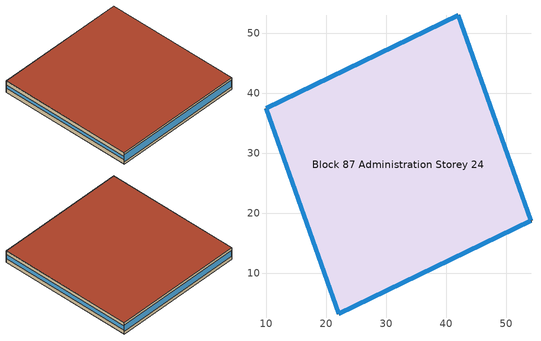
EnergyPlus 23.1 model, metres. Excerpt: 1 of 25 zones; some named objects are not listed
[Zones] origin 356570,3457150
Block 87 Administration Storey 24
 floor outside (Project Floor): 42.01,52.99 54.12,18.79 22.09,3.26 9.98,37.46 z72
 wall outside (Project Wall): 9.98,37.46 22.09,3.26 54.12,18.79 42.01,52.99 9.98,37.46 z72:75
 window (Administration_west_window_construction): 9.99,37.45 22.08,3.28 z73.12:73.88
 window (Administration_south_window_construction): 22.1,3.27 54.1,18.78 z72.6:74.4
 window (Administration_east_window_construction): 54.11,18.81 42.01,52.97 z72.97:74.03
 window (Administration_north_window_construction): 41.99,52.98 10,37.47 z72.75:74.25
 roof outside (Project Flat Roof): 54.12,18.79 42.01,52.99 9.98,37.46 22.09,3.26 z75
[Building]
Building_1: North Axis=0; Terrain=City; Loads Convergence Tolerance Value=0.04; Temperature Convergence Tolerance Value=0.4; Solar Distribution=FullExterior; Maximum Number of Warmup Days=25; Minimum Number of Warmup Days=6
[Site:Location]
CHN Design_Conditions: Latitude=30; Longitude=114; Time Zone=8; Elevation=12
[SIZINGPERIOD:DESIGNDAY] Day of Month=21; DryBulb Temperature Range Modifier Type=DefaultMultipliers; Humidity Condition Type=Wetbulb; Barometric Pressure=101181; Rain Indicator=No; Snow Indicator=No; Daylight Saving Time Indicator=No; Sky Clearness=0; Begin Environment Reset Mode=FullResetAtBeginEnvironment
Name | Month | Day Type | Maximum DryBulb Temperature | Daily DryBulb Temperature Range | Wetbulb or DewPoint at Maximum DryBulb | Wind Speed | Wind Direction | Solar Model Indicator | ASHRAE Clear Sky Optical Depth for Beam Irradiance taub | ASHRAE Clear Sky Optical Depth for Diffuse Irradiance taud
Ann Htg 99.6% Condns DB | 1 | WinterDesignDay | -10 | 0 | -4.8 | 1 | 340 | ASHRAEClearSky | 0 | 0
Ann Clg .4% Condns DB=>MWB | 7 | SummerDesignDay | 40 | 6.6 | 27.1 | 3.5 | 220 | ASHRAETau | 0.781 | 1.413
[MATERIAL]
DefaultMaterial: Roughness=Rough; Thickness=0.1; Conductivity=0.1; Density=1000; Specific Heat=1000; Thermal Absorptance=0.9; Solar Absorptance=0.7; Visible Absorptance=0.7
[WINDOWMATERIAL:SIMPLEGLAZINGSYSTEM] UFactor=1.6; Visible Transmittance=0.6
Name | Solar Heat Gain Coefficient
Administration_east_window; Administration_south_window; Administration_west_window | 0.3
Administration_north_window | 0.35
[CONSTRUCTION]
Project Wall; Project Floor; Project Flat Roof: DefaultMaterial
Administration_east_window_construction: Administration_east_window
Administration_south_window_construction: Administration_south_window
Administration_west_window_construction: Administration_west_window
Administration_north_window_construction: Administration_north_window
[SPACE]
Block 87 Administration Storey 24_space: Zone=Block 87 Administration Storey 24; Ceiling Height=autocalculate; Volume=autocalculate; Floor Area=autocalculate; Space Type=Administration
[SPACELIST]
Administration: Block 87 Administration Storey 0_space, Block 87 Administration Storey 1_space, Block 87 Administration Storey 2_space, Block 87 Administration Storey 3_space, Block 87 Administration Storey 4_space, Block 87 Administration Storey 5_space, Block 87 Administration Storey 6_space, Block 87 Administration Storey 7_space, Block 87 Administration Storey 8_space, Block 87 Administration Storey 9_space, Block 87 Administration Storey 10_space, Block 87 Administration Storey 11_space, Block 87 Administration Storey 12_space, Block 87 Administration Storey 13_space, Block 87 Administration Storey 14_space, Block 87 Administration Storey 15_space, Block 87 Administration Storey 16_space, Block 87 Administration Storey 17_space, Block 87 Administration Storey 18_space, Block 87 Administration Storey 19_space, Block 87 Administration Storey 20_space, Block 87 Administration Storey 21_space, Block 87 Administration Storey 22_space, Block 87 Administration Storey 23_space, Block 87 Administration Storey 24_space
[ZONE]
Block 87 Administration Storey 24: Type=1; Multiplier=1; Ceiling Height=autocalculate; Volume=autocalculate; Floor Area=autocalculate; Part of Total Floor Area=Yes
[PEOPLE]
People_for_administration: Zone or ZoneList or Space or SpaceList=Administration; Number of People Schedule=SeasonalSchedule_Schedule_administration_people; Number of People Calculation Method=People/Area; People per Floor Area=0.125; Fraction Radiant=0.3; Sensible Heat Fraction=autocalculate; Activity Level Schedule=SeasonalSchedule_Schedule_administration_activity; Carbon Dioxide Generation Rate=3.82e-08; Enable ASHRAE 55 Comfort Warnings=No; Mean Radiant Temperature Calculation Type=ZoneAveraged; Clothing Insulation Calculation Method=ClothingInsulationSchedule; Cold Stress Temperature Threshold=15.56; Heat Stress Temperature Threshold=30
[LIGHTS]
Light_for_administration: Zone or ZoneList or Space or SpaceList=Administration; Schedule=SeasonalSchedule_administration_lighting; Design Level Calculation Method=Watts/Area; Watts per Zone Floor Area=8; Return Air Fraction=0; Fraction Radiant=0.32; Fraction Visible=0.25; Fraction Replaceable=1; EndUse Subcategory=General; Return Air Fraction Calculated from Plenum Temperature=No; Return Air Fraction Function of Plenum Temperature Coefficient 1=0; Return Air Fraction Function of Plenum Temperature Coefficient 2=0
[ELECTRICEQUIPMENT]
Equipment_for_administration: Zone or ZoneList or Space or SpaceList=Administration; Schedule=SeasonalSchedule_Schedule_administration_equipment; Design Level Calculation Method=Watts/Area; Watts per Zone Floor Area=15; Fraction Latent=0; Fraction Radiant=0; Fraction Lost=0; EndUse Subcategory=Electric Equipment
[DAYLIGHTING:CONTROLS]
Dlight_Block 87 Administration Storey 24: Zone or Space=Block 87 Administration Storey 24; Glare Calculation Daylighting Reference Point=Rpoint_Block 87 Administration Storey 24; Daylighting Reference Point 1=Rpoint_Block 87 Administration Storey 24; Illuminance Setpoint at Reference Point 1=300
[HVACTEMPLATE:ZONE:IDEALLOADSAIRSYSTEM]
Block 87 Administration Storey 24: Template Thermostat=Thermostat_for_administration; Maximum Heating Supply Air Temperature=50; Minimum Cooling Supply Air Temperature=13; Maximum Heating Supply Air Humidity Ratio=0.0156; Minimum Cooling Supply Air Humidity Ratio=0.0077; Heating Limit=NoLimit; Cooling Limit=NoLimit; Dehumidification Control Type=ConstantSensibleHeatRatio; Cooling Sensible Heat Ratio=0.7; Dehumidification Setpoint=60; Humidification Control Type=None; Humidification Setpoint=30; Outdoor Air Method=DetailedSpecification; Outdoor Air Flow Rate per Person=0.00944; Outdoor Air Flow Rate per Zone Floor Area=0; Outdoor Air Flow Rate per Zone=0; Design Specification Outdoor Air Object=Ventilation_for_administration; Demand Controlled Ventilation Type=None; Outdoor Air Economizer Type=NoEconomizer; Heat Recovery Type=None; Sensible Heat Recovery Effectiveness=0.7; Latent Heat Recovery Effectiveness=0.65
[DESIGNSPECIFICATION:OUTDOORAIR]
Ventilation_for_administration: Outdoor Air Method=Flow/Person; Outdoor Air Flow per Person=0.00833333; Outdoor Air Flow per Zone Floor Area=0; Outdoor Air Flow per Zone=0; Outdoor Air Flow Air Changes per Hour=0
[SCHEDULE:DAY:HOURLY]
Schedule_administration_lighting_weekday_hourly: 0.2, 0.2, 0.2, 0.2, 0.2, 0.2, 0.2, 0.5, 0.95, 0.95, 0.95, 0.8, 0.8, 0.95, 0.95, 0.95, 0.95, 0.95, 0.3, 0.2, 0.2, 0.2, 0.2, 0.2
Schedule_administration_lighting_holiday_hourly: 0.2, 0.2, 0.2, 0.2, 0.2, 0.2, 0.2, 0.25, 0.475, 0.475, 0.475, 0.4, 0.4, 0.475, 0.475, 0.475, 0.475, 0.475, 0.2, 0.2, 0.2, 0.2, 0.2, 0.2
Schedule_administration_equipment_weekday_hourly: 0.2, 0.2, 0.2, 0.2, 0.2, 0.2, 0.2, 0.5, 0.95, 0.95, 0.95, 0.5, 0.5, 0.95, 0.95, 0.95, 0.95, 0.3, 0.2, 0.2, 0.2, 0.2, 0.2, 0.2
Schedule_administration_equipment_holiday_hourly: 0.2, 0.2, 0.2, 0.2, 0.2, 0.2, 0.2, 0.25, 0.475, 0.475, 0.475, 0.25, 0.25, 0.475, 0.475, 0.475, 0.475, 0.2, 0.2, 0.2, 0.2, 0.2, 0.2, 0.2
Schedule_administration_people_weekday_hourly: 0, 0, 0, 0, 0, 0, 0.1, 0.5, 0.95, 0.95, 0.95, 0.8, 0.8, 0.95, 0.95, 0.95, 0.95, 0.3, 0.1, 0, 0, 0, 0, 0
Schedule_administration_people_holiday_hourly: 0, 0, 0, 0, 0, 0, 0.02, 0.1, 0.19, 0.19, 0.19, 0.16, 0.16, 0.19, 0.19, 0.19, 0.19, 0.06, 0.02, 0, 0, 0, 0, 0
Schedule_administration_activity_weekday_hourly; Schedule_administration_activity_holiday_hourly: 144, 144, 144, 144, 144, 144, 144, 144, 144, 144, 144, 144, 144, 144, 144, 144, 144, 144, 144, 144, 144, 144, 144, 144
[SCHEDULE:WEEK:DAILY]
Schedule_administration_lighting_weekly: Schedule_administration_lighting_holiday_hourly, Schedule_administration_lighting_weekday_hourly, Schedule_administration_lighting_weekday_hourly, Schedule_administration_lighting_weekday_hourly, Schedule_administration_lighting_weekday_hourly, Schedule_administration_lighting_weekday_hourly, Schedule_administration_lighting_holiday_hourly, Schedule_administration_lighting_holiday_hourly, Schedule_administration_lighting_weekday_hourly, Schedule_administration_lighting_weekday_hourly, Schedule_administration_lighting_holiday_hourly, Schedule_administration_lighting_holiday_hourly
Schedule_administration_equipment_weekly: Schedule_administration_equipment_holiday_hourly, Schedule_administration_equipment_weekday_hourly, Schedule_administration_equipment_weekday_hourly, Schedule_administration_equipment_weekday_hourly, Schedule_administration_equipment_weekday_hourly, Schedule_administration_equipment_weekday_hourly, Schedule_administration_equipment_holiday_hourly, Schedule_administration_equipment_holiday_hourly, Schedule_administration_equipment_weekday_hourly, Schedule_administration_equipment_weekday_hourly, Schedule_administration_equipment_holiday_hourly, Schedule_administration_equipment_holiday_hourly
Schedule_administration_people_weekly: Schedule_administration_people_holiday_hourly, Schedule_administration_people_weekday_hourly, Schedule_administration_people_weekday_hourly, Schedule_administration_people_weekday_hourly, Schedule_administration_people_weekday_hourly, Schedule_administration_people_weekday_hourly, Schedule_administration_people_holiday_hourly, Schedule_administration_people_holiday_hourly, Schedule_administration_people_weekday_hourly, Schedule_administration_people_weekday_hourly, Schedule_administration_people_holiday_hourly, Schedule_administration_people_holiday_hourly
Schedule_administration_activity_weekly: Schedule_administration_activity_holiday_hourly, Schedule_administration_activity_weekday_hourly, Schedule_administration_activity_weekday_hourly, Schedule_administration_activity_weekday_hourly, Schedule_administration_activity_weekday_hourly, Schedule_administration_activity_weekday_hourly, Schedule_administration_activity_holiday_hourly, Schedule_administration_activity_holiday_hourly, Schedule_administration_activity_weekday_hourly, Schedule_administration_activity_weekday_hourly, Schedule_administration_activity_holiday_hourly, Schedule_administration_activity_holiday_hourly
[SCHEDULE:YEAR]
SeasonalSchedule_administration_lighting: Schedule_administration_lighting_weekly, 1, 1, 12, 31
SeasonalSchedule_Schedule_administration_equipment: Schedule_administration_equipment_weekly, 1, 1, 12, 31
SeasonalSchedule_Schedule_administration_people: Schedule_administration_people_weekly, 1, 1, 12, 31
SeasonalSchedule_Schedule_administration_activity: Schedule_administration_activity_weekly, 1, 1, 12, 31
